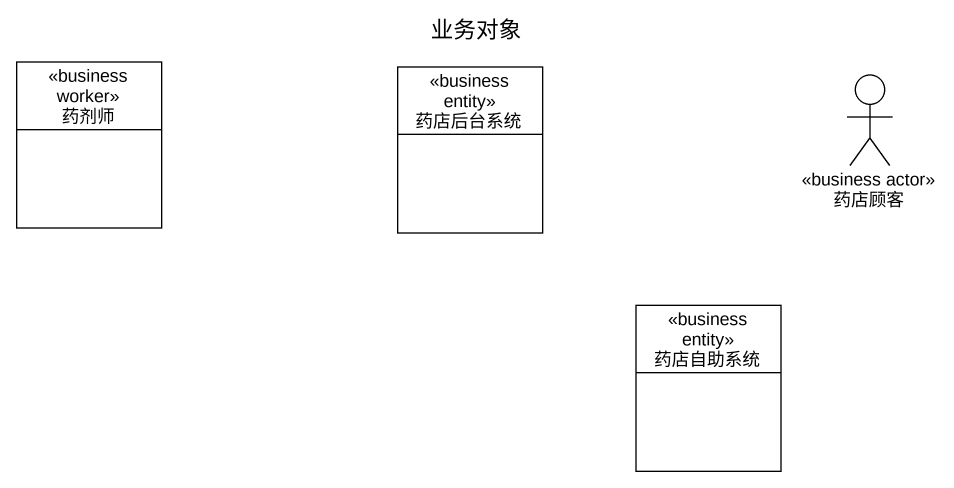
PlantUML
@startuml
title 业务对象
allowmixing
hide circle
hide empty members
class 药剂师 <<business worker>>
class 药店后台系统 <<business entity>>
actor 药店顾客 <<business actor>>
class 药店自助系统 <<business entity>>
@enduml
